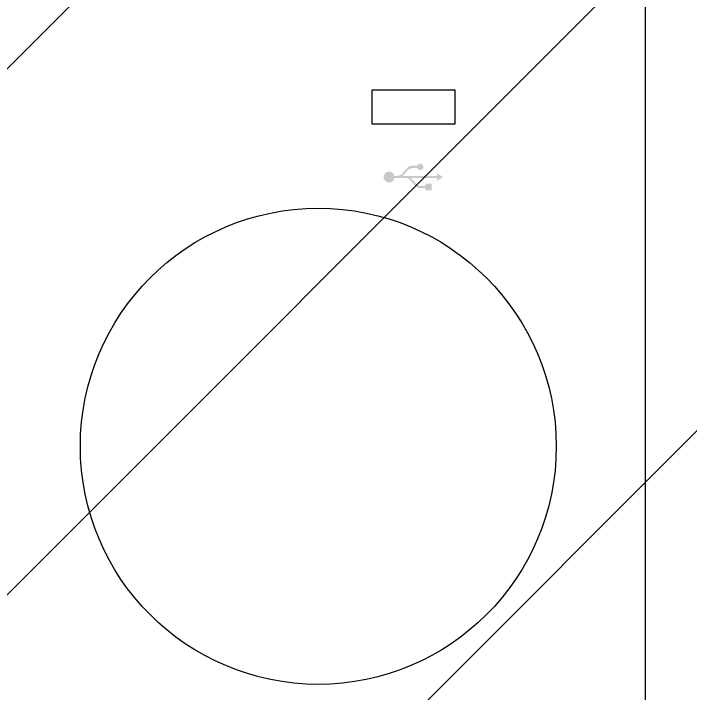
# Model space of a CAD drawing. Header units: millimetres. Extents: x 0 to 16115, y 0 to 11330.
# Drawn here: x 10448.2 to 10562, y 4679.2 to 4793.4 of the extents above; entities that cross this region are included whole.
import ezdxf

# ---------------------------------------------------------------- set-up
doc = ezdxf.new("R2010")
doc.units = ezdxf.units.MM
doc.header["$MEASUREMENT"] = 0
doc.linetypes.add('HIDDEN', pattern=[9.525, 6.35, -3.175])
doc.layers.get('0').update_dxf_attribs({"lineweight": 25})
doc.layers.add('DIM', color=3, linetype='Continuous', lineweight=9)
doc.layers.add('H', color=2, linetype='HIDDEN', lineweight=15)

msp = doc.modelspace()

# ---------------------------------------------------------------- hatches: boundary and pattern name
h = msp.add_hatch(color=256)
edge = h.paths.add_edge_path()
edge.add_line((10513.647, 4766.176), (10514.627, 4767.257))
edge.add_arc((10515.214, 4766.704), 0.806, 90, 136.68241, ccw=False)
edge.add_line((10515.214, 4767.51), (10516.035, 4767.51))
edge.add_arc((10516.559, 4767.689), 0.554, 198.87824, 521.53818)
edge.add_line((10516.034, 4767.865), (10515.061, 4767.865))
edge.add_arc((10515.061, 4767.058), 0.806, 90, 136.68241)
edge.add_line((10514.474, 4767.612), (10513.378, 4766.407))
edge.add_arc((10512.792, 4766.961), 0.806, 270, 316.68241, ccw=False)
edge.add_line((10512.792, 4766.154), (10512.241, 4766.154))
edge.add_arc((10511.331, 4765.977), 0.927, 11.02891, 348.97109)
edge.add_line((10512.241, 4765.799), (10514.168, 4765.799))
edge.add_line((10514.168, 4765.799), (10514.168, 4765.799))
edge.add_arc((10514.168, 4764.993), 0.806, 43.79617, 90, ccw=False)
edge.add_line((10514.75, 4765.551), (10515.883, 4764.369))
edge.add_arc((10516.465, 4764.928), 0.806, 223.79617, 270)
edge.add_line((10516.465, 4764.121), (10517.407, 4764.121))
edge.add_line((10517.407, 4764.121), (10517.407, 4763.743))
edge.add_line((10517.407, 4763.743), (10518.507, 4763.743))
edge.add_line((10518.507, 4763.743), (10518.507, 4764.843))
edge.add_line((10518.507, 4764.843), (10517.407, 4764.843))
edge.add_line((10517.407, 4764.843), (10517.407, 4764.476))
edge.add_line((10517.407, 4764.476), (10516.616, 4764.476))
edge.add_arc((10516.616, 4765.282), 0.806, 223.79617, 270, ccw=False)
edge.add_line((10516.034, 4764.724), (10515.03, 4765.772))
edge.add_arc((10515.041, 4765.783), 0.0161, 90, 223.79617, ccw=False)
edge.add_line((10515.041, 4765.799), (10519.369, 4765.799))
edge.add_line((10519.369, 4765.799), (10519.369, 4765.364))
edge.add_line((10519.369, 4765.364), (10520.43, 4765.977))
edge.add_line((10520.43, 4765.977), (10519.369, 4766.59))
edge.add_line((10519.369, 4766.59), (10519.369, 4766.148))
edge.add_line((10519.369, 4766.148), (10513.659, 4766.148))
edge.add_arc((10513.659, 4766.165), 0.0161, 136.68241, 270, ccw=False)
h.paths.add_polyline_path([(10482.483, 4758.338), (10482.483, 4773.649), (10493.733, 4773.649), (10493.733, 4758.338)], flags=9)
at = {"layer": 'DIM'}
h = msp.add_hatch(dxfattribs=at)
h.set_pattern_fill('ANSI31', color=256, scale=350, style=0)
h.set_pattern_definition([(45, (-20178.267, -2318.325), (-30.93592, 30.93592), [])])
h.paths.add_polyline_path([(10154.43, 5257.746), (10154.43, 3184.746), (9723.646, 3184.746), (9723.646, 4971.681), (9054.43, 4971.681), (9054.43, 6434.746), (12994.43, 6434.746), (12994.43, 4971.681), (12325.214, 4971.681), (12325.214, 3184.746), (11894.43, 3184.746), (11894.43, 5257.746)])
edge = h.paths.add_edge_path(flags=16)
edge.add_line((11894.43, 3207.746), (11894.43, 3184.746))
edge.add_line((10154.43, 3207.746), (10154.43, 3184.746))
at = {"layer": 'H', "ltscale": 5}
h = msp.add_hatch(dxfattribs=at)
h.set_pattern_fill('ANSI31', color=256, scale=500, style=0)
h.set_pattern_definition([(45, (4304.4, 20650.17), (-44.19417, 44.19417), [])])
h.paths.add_polyline_path([(13044.43, 6434.746), (12994.43, 6434.746)], flags=16)
h.paths.add_polyline_path([(13044.43, 6434.746), (12994.43, 6434.746)], flags=0)
h.paths.add_polyline_path([(13044.43, 6434.746), (12994.43, 6434.746)], flags=0)
h.paths.add_polyline_path([(13044.43, 6434.746), (12994.43, 6434.746)], flags=0)
h.paths.add_polyline_path([(13044.43, 6434.746), (12994.43, 6434.746)], flags=0)
edge = h.paths.add_edge_path()
edge.add_line((9054.43, 3184.746), (9054.43, 6434.746))
edge.add_line((9004.43, 3134.746), (9004.43, 6434.746))
edge.add_line((9054.43, 3184.746), (12994.43, 3184.746))
edge.add_line((9004.43, 3134.746), (13044.43, 3134.746))
edge.add_line((13044.43, 6434.746), (12994.43, 6434.746))
edge.add_line((12994.43, 5184.746), (12994.43, 5194.746))
edge.add_line((12994.43, 3184.746), (12994.43, 6434.746))
edge.add_line((13044.43, 3134.746), (13044.43, 6434.746))

# ---------------------------------------------------------------- linework, layer by layer
msp.add_line((10554.43, 4282.746), (10554.43, 5032.746))
msp.add_lwpolyline([(10508.427, 4780.596), (10508.427, 4774.896), (10522.427, 4774.896), (10522.427, 4780.596)], close=True)
msp.add_circle((10499.43, 4720.746), 40)

doc.saveas('drawing.dxf')
